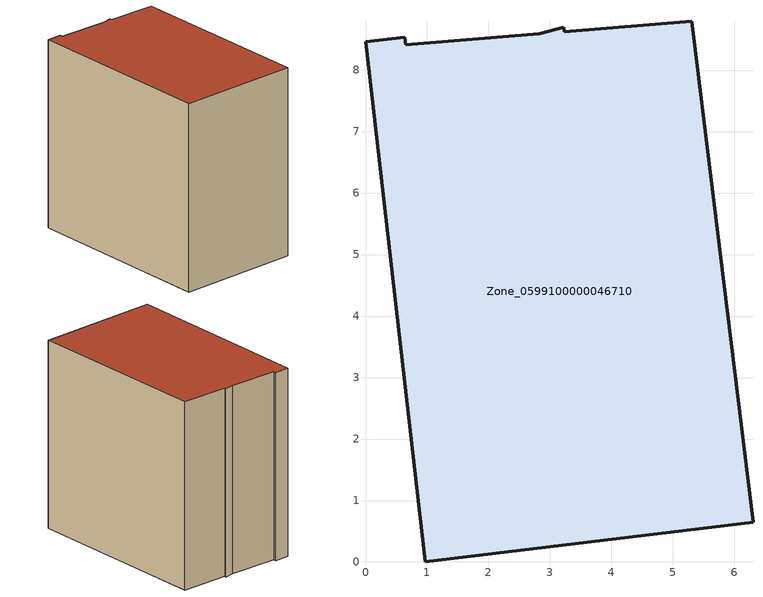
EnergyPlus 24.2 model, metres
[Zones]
Zone_0599100000046710
 floor ground (C_G): 0.65,8.41 2.82,8.59 3.22,8.7 3.23,8.62 5.31,8.8 6.3,0.64 0.97,0 0,8.46 0.64,8.54 z3.31
 wall outside (C_F): 0.64,8.54 0,8.46 0.97,0 6.3,0.64 5.31,8.8 3.23,8.62 3.22,8.7 2.82,8.59 0.65,8.41 0.64,8.54 z3.31:11.61
 roof outside (C_R): 2.82,8.59 0.65,8.41 0.64,8.54 0,8.46 0.97,0 6.3,0.64 5.31,8.8 3.23,8.62 3.22,8.7 z11.61
[BUILDING]
Pand.0599100000046710: North Axis=0; Terrain=City; Loads Convergence Tolerance Value=0.04; Temperature Convergence Tolerance Value=0.4; Solar Distribution=FullExterior; Maximum Number of Warmup Days=25; Minimum Number of Warmup Days=1
[Site:Location]
Rotterdam.The.Hague.AP_ZH_NLD Design_Conditions: Latitude=51.96; Longitude=4.45; Time Zone=1; Elevation=-4.5
[SITE:GROUNDTEMPERATURE:BUILDINGSURFACE]
18, 18, 18, 18, 18, 18, 18, 18, 18, 18, 18, 18
[MATERIAL] Thermal Absorptance=0.9; Solar Absorptance=0.7; Visible Absorptance=0.7
Name | Roughness | Thickness | Conductivity | Density | Specific Heat
G.TC.1946 | MediumSmooth | 0.15 | 1 | 540 | 1210
F.TC.1946 | Rough | 0.3 | 0.857143 | 1920 | 840
R.TC.1946 | MediumRough | 0.2 | 0.909091 | 1500 | 1000
[CONSTRUCTION]
C_G: G.TC.1946
C_F: F.TC.1946
C_R: R.TC.1946
[ZONE]
Zone_0599100000046710: Type=1; Multiplier=1; Ceiling Height=Autocalculate; Volume=Autocalculate; Floor Area=autocalculate; Part of Total Floor Area=Yes
[ZONEINFILTRATION:DESIGNFLOWRATE]
Infil_Zone_0599100000046710: Zone or ZoneList or Space or SpaceList=Zone_0599100000046710; Schedule=AlwaysOn; Design Flow Rate Calculation Method=Flow/Area; Flow Rate per Floor Area=0.003; Constant Term Coefficient=1; Temperature Term Coefficient=0; Velocity Term Coefficient=0; Velocity Squared Term Coefficient=0
[HVACTEMPLATE:ZONE:IDEALLOADSAIRSYSTEM]
Zone_0599100000046710: Maximum Heating Supply Air Temperature=50; Minimum Cooling Supply Air Temperature=13; Maximum Heating Supply Air Humidity Ratio=0.0156; Minimum Cooling Supply Air Humidity Ratio=0.0077; Heating Limit=NoLimit; Cooling Limit=NoLimit; Dehumidification Control Type=ConstantSensibleHeatRatio; Cooling Sensible Heat Ratio=0.7; Dehumidification Setpoint=60; Humidification Control Type=None; Humidification Setpoint=30; Outdoor Air Method=None; Outdoor Air Flow Rate per Person=0.00944; Outdoor Air Flow Rate per Zone Floor Area=0; Outdoor Air Flow Rate per Zone=0; Demand Controlled Ventilation Type=None; Outdoor Air Economizer Type=NoEconomizer; Heat Recovery Type=None; Sensible Heat Recovery Effectiveness=0.7; Latent Heat Recovery Effectiveness=0.65
[ZONECONTROL:THERMOSTAT]
ThermostatControl_Zone_0599100000046710: Zone or ZoneList=Zone_0599100000046710; Control Type Schedule=DualSetpointControlType; Control 1=Thermostat_Zone_0599100000046710; Temperature Difference Between Cutout And Setpoint=0
[THERMOSTATSETPOINT:DUALSETPOINT]
Thermostat_Zone_0599100000046710: Heating Setpoint Temperature Schedule=HeatingSetpoint_Zone_0599100000046710; Cooling Setpoint Temperature Schedule=CoolingSetpoint_Zone_0599100000046710
[SCHEDULE:COMPACT]
HeatingSetpoint_Zone_0599100000046710: Through: 12/31, For: AllDays, Until: 24:00, 21
CoolingSetpoint_Zone_0599100000046710: Through: 12/31, For: AllDays, Until: 24:00, 24
DualSetpointControlType: Through: 12/31, For: AllDays, Until: 24:00, 4
AlwaysOn: Through: 12/31, For: AllDays, Until: 24:00, 1
